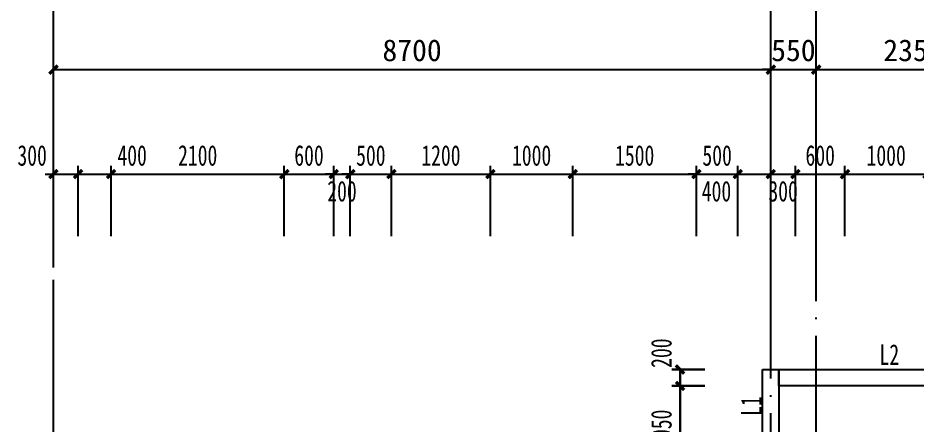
# Model space of a CAD drawing. Extents: x -3200781797 to -8106663, y 494714 to 1244925.
# Drawn here: x -8171130 to -8160214, y 1018014 to 1022954 of the extents above; entities that cross this region are included whole.
import ezdxf
from ezdxf.xclip import XClip

# ---------------------------------------------------------------- set-up
doc = ezdxf.new("R2010")
doc.units = 0
doc.header["$LTSCALE"] = 1000
doc.header["$MEASUREMENT"] = 0
doc.header["$XCLIPFRAME"] = 0
doc.linetypes.add('3#-轴线$0$DOTE', pattern=[2.42, 2, -0.2, 0.02, -0.2])
doc.linetypes.add('DASH', pattern=[0.35, 0.25, -0.1])
doc.layers.get('Defpoints').update_dxf_attribs({"color": 30, "linetype": 'DASH'})
for name, color, linetype in [('125-核心筒-标准层$0$S-WALL-BEAM', 120, 'Continuous'), ('3#-轴线$0$3#-轴号$0$A-ANNO-AXIS-CIRC', 3, 'Continuous'), ('3#-轴线$0$3#-轴号$0$A-ANNO-DIMS', 3, 'Continuous'), ('3#-轴线$0$A-ANNO-DOTE', 10, '3#-轴线$0$DOTE'), ('3#4#5#$0$DIM', 3, 'Continuous'), ('3#4#5#$0$S-ANNO-TEXT', 7, 'Continuous'), ('DIM', 3, 'Continuous'), ('S-PC-FQ-WYQ', 4, 'Continuous'), ('S-WALL-BEAM-TEXT', 2, 'Continuous')]:
    doc.layers.add(name, color=color, linetype=linetype)
doc.layers.add('设备条件', color=5, linetype='Continuous', lineweight=30)
doc.styles.add('3#-轴线$0$3#-轴号$0$_TCH_DIM_T3', font='')
doc.styles.add('3#4#5#$0$楷体', font='', dxfattribs={"width": 0.7})
doc.styles.add('TSSD_Dimension', font='', dxfattribs={"width": 0.7})
doc.styles.add('楷体GB312', font='', dxfattribs={"width": 0.8})
doc.styles.get('3#-轴线$0$3#-轴号$0$_TCH_DIM_T3').set_extended_font_data('SimSun')
doc.styles.get('3#4#5#$0$楷体').set_extended_font_data('KaiTi_GB2312')
doc.styles.get('TSSD_Dimension').set_extended_font_data('KaiTi_GB2312')
doc.styles.get('楷体GB312').set_extended_font_data('楷体_GB2312')
doc.dimstyles.new('3#-轴线$0$3#-轴号$0$_TCH_ARCH&&100', dxfattribs={"dimtxt": 264.345992, "dimasz": 100, "dimexe": 250, "dimexo": 300, "dimgap": 100, "dimtad": 1, "dimdec": 0, "dimzin": 0, "dimdsep": 46, "dimtxsty": '3#-轴线$0$3#-轴号$0$_TCH_DIM_T3', "dimblk": '3#-轴线$0$3#-轴号$0$_ArchTick', "dimcen": 0.09, "dimclrt": 7, "dimazin": 2, "dimtfac": 1, "dimtdec": 0, "dimtix": 1, "dimtmove": 2, "dimatfit": 3, "dimfxl": 100, "dimtolj": 1, "dimtzin": 0, "dimarcsym": 0})
doc.dimstyles.new('3#4#5#$0$TSSD_100_100', dxfattribs={"dimtxt": 250, "dimasz": 100, "dimexe": 100, "dimexo": 250, "dimgap": 100, "dimtad": 1, "dimdec": 0, "dimzin": 0, "dimdsep": 46, "dimtxsty": '3#4#5#$0$楷体', "dimblk": '3#4#5#$0$_ArchTick', "dimcen": 0, "dimdle": 100, "dimclrt": 7, "dimadec": 0, "dimazin": 0, "dimtfac": 1, "dimtdec": 0, "dimtix": 1, "dimtmove": 2, "dimatfit": 3, "dimfxl": 1, "dimtolj": 1, "dimtzin": 0, "dimarcsym": 0})
doc.dimstyles.new('TSSD_100_100$0', dxfattribs={"dimtxt": 250, "dimasz": 100, "dimexe": 100, "dimexo": 0, "dimgap": 100, "dimtad": 1, "dimdec": 0, "dimzin": 0, "dimdsep": 46, "dimtxsty": 'TSSD_Dimension', "dimblk1": 'ARCHTICK', "dimblk2": 'ARCHTICK', "dimsah": 1, "dimcen": 0, "dimclrt": 7, "dimadec": 0, "dimazin": 0, "dimtfac": 1, "dimtdec": 0, "dimtix": 1, "dimtmove": 2, "dimatfit": 3, "dimldrblk": 'ARCHTICK', "dimfxl": 300, "dimfxlon": 1, "dimtvp": 0.7, "dimtolj": 1, "dimtzin": 0, "dimarcsym": 0})

# ---------------------------------------------------------------- blocks, each defined once
blk = doc.blocks.new('ll-2f')
at = {"layer": 'S-WALL-BEAM-TEXT', "style": '楷体GB312', "width": 0.7}
blk.add_text('L2', height=250, dxfattribs=at).set_placement((-8404954, 779776))
blk.add_text('L1', height=250, rotation=90, dxfattribs=at).set_placement((-8406386, 779157))
blk = doc.blocks.new('_ArchTick')
at = {"color": 0, "linetype": 'ByBlock', "const_width": 0.4}
blk.add_lwpolyline([(-0.5, -0.5), (0.5, 0.5)], dxfattribs=at)
blk = doc.blocks.new('*D1493')
at = {"layer": 'Defpoints', "color": 0, "transparency": 16777216}
for p in [(-8406374, 779720), (-8407374, 779520), (-8406374, 779520)]:
    blk.add_point(p, dxfattribs=at)
at = {"layer": 'DIM', "color": 0, "lineweight": -2, "transparency": 16777216}
for p, q in [((-8407074, 779720), (-8407474, 779720)), ((-8407374, 779720), (-8407374, 779520)), ((-8407074, 779520), (-8407474, 779520))]:
    blk.add_line(p, q, dxfattribs=at)
at = {"layer": 'DIM', "color": 0, "lineweight": -2, "transparency": 16777216, "xscale": 100, "yscale": 100, "zscale": 100}
for p, rotation in [((-8407374, 779720), 90), ((-8407374, 779520), 270)]:
    blk.add_blockref('_ArchTick', p, dxfattribs=dict(at, rotation=rotation))
at = {"layer": 'DIM', "color": 7, "transparency": 16777216, "insert": (-8407599, 779918), "char_height": 250, "attachment_point": 5, "rotation": 90, "style": 'TSSD_Dimension'}
blk.add_mtext('\\A1;200', dxfattribs=at)
blk = doc.blocks.new('*D1494')
at = {"layer": 'Defpoints', "color": 0, "transparency": 16777216}
for p in [(-8406374, 779520), (-8407374, 778470), (-8406367, 778470)]:
    blk.add_point(p, dxfattribs=at)
at = {"layer": 'DIM', "color": 0, "lineweight": -2, "transparency": 16777216}
for p, q in [((-8407074, 779520), (-8407474, 779520)), ((-8407374, 779520), (-8407374, 778470)), ((-8407074, 778470), (-8407474, 778470))]:
    blk.add_line(p, q, dxfattribs=at)
at = {"layer": 'DIM', "color": 0, "lineweight": -2, "transparency": 16777216, "xscale": 100, "yscale": 100, "zscale": 100}
for p, rotation in [((-8407374, 779520), 90), ((-8407374, 778470), 270)]:
    blk.add_blockref('_ArchTick', p, dxfattribs=dict(at, rotation=rotation))
at = {"layer": 'DIM', "color": 7, "transparency": 16777216, "insert": (-8407599, 778995), "char_height": 250, "attachment_point": 5, "rotation": 90, "style": 'TSSD_Dimension'}
blk.add_mtext('\\A1;1050', dxfattribs=at)
blk = doc.blocks.new('3#4#5#$0$_ArchTick')
at = {"color": 0, "linetype": 'ByBlock', "const_width": 0.4}
blk.add_lwpolyline([(-0.5, -0.5), (0.5, 0.5)], dxfattribs=at)
blk = doc.blocks.new('*D3553')
at = {"layer": '3#4#5#$0$DIM', "color": 0, "lineweight": -2, "transparency": 16777216}
for p, q in [((9100, 3270), (9100, 4121)), ((9700, 3270), (9700, 4121)), ((9000, 4021), (9800, 4021))]:
    blk.add_line(p, q, dxfattribs=at)
at = {"layer": 'Defpoints', "color": 0, "transparency": 16777216}
for p in [(9700, 4021), (9100, 3020), (9700, 3020)]:
    blk.add_point(p, dxfattribs=at)
at = {"layer": '3#4#5#$0$DIM', "color": 0, "lineweight": -2, "transparency": 16777216, "xscale": 100, "yscale": 100, "zscale": 100, "rotation": 180}
blk.add_blockref('3#4#5#$0$_ArchTick', (9100, 4021), dxfattribs=at)
at = {"layer": '3#4#5#$0$DIM', "color": 0, "lineweight": -2, "transparency": 16777216, "xscale": 100, "yscale": 100, "zscale": 100}
blk.add_blockref('3#4#5#$0$_ArchTick', (9700, 4021), dxfattribs=at)
at = {"layer": '3#4#5#$0$DIM', "color": 7, "transparency": 16777216, "insert": (9400, 4246), "char_height": 250, "attachment_point": 5, "style": '3#4#5#$0$楷体'}
blk.add_mtext('\\A1;600', dxfattribs=at)
blk = doc.blocks.new('*D3554')
at = {"layer": '3#4#5#$0$DIM', "color": 0, "lineweight": -2, "transparency": 16777216}
for p, q in [((9700, 3270), (9700, 4121)), ((10700, 3270), (10700, 4121)), ((9600, 4021), (10800, 4021))]:
    blk.add_line(p, q, dxfattribs=at)
at = {"layer": 'Defpoints', "color": 0, "transparency": 16777216}
for p in [(10700, 4021), (9700, 3020), (10700, 3020)]:
    blk.add_point(p, dxfattribs=at)
at = {"layer": '3#4#5#$0$DIM', "color": 0, "lineweight": -2, "transparency": 16777216, "xscale": 100, "yscale": 100, "zscale": 100, "rotation": 180}
blk.add_blockref('3#4#5#$0$_ArchTick', (9700, 4021), dxfattribs=at)
at = {"layer": '3#4#5#$0$DIM', "color": 0, "lineweight": -2, "transparency": 16777216, "xscale": 100, "yscale": 100, "zscale": 100}
blk.add_blockref('3#4#5#$0$_ArchTick', (10700, 4021), dxfattribs=at)
at = {"layer": '3#4#5#$0$DIM', "color": 7, "transparency": 16777216, "insert": (10200, 4246), "char_height": 250, "attachment_point": 5, "style": '3#4#5#$0$楷体'}
blk.add_mtext('\\A1;1000', dxfattribs=at)
blk = doc.blocks.new('*D3555')
at = {"layer": '3#4#5#$0$DIM', "color": 0, "lineweight": -2, "transparency": 16777216}
for p, q in [((2900, 3270), (2900, 4121)), ((3500, 3270), (3500, 4121)), ((2800, 4021), (3600, 4021))]:
    blk.add_line(p, q, dxfattribs=at)
at = {"layer": 'Defpoints', "color": 0, "transparency": 16777216}
for p in [(3500, 4021), (2900, 3020), (3500, 3020)]:
    blk.add_point(p, dxfattribs=at)
at = {"layer": '3#4#5#$0$DIM', "color": 0, "lineweight": -2, "transparency": 16777216, "xscale": 100, "yscale": 100, "zscale": 100, "rotation": 180}
blk.add_blockref('3#4#5#$0$_ArchTick', (2900, 4021), dxfattribs=at)
at = {"layer": '3#4#5#$0$DIM', "color": 0, "lineweight": -2, "transparency": 16777216, "xscale": 100, "yscale": 100, "zscale": 100}
blk.add_blockref('3#4#5#$0$_ArchTick', (3500, 4021), dxfattribs=at)
at = {"layer": '3#4#5#$0$DIM', "color": 7, "transparency": 16777216, "insert": (3200, 4246), "char_height": 250, "attachment_point": 5, "style": '3#4#5#$0$楷体'}
blk.add_mtext('\\A1;600', dxfattribs=at)
blk = doc.blocks.new('*D3556')
at = {"layer": '3#4#5#$0$DIM', "color": 0, "lineweight": -2, "transparency": 16777216}
for p, q in [((3500, 3270), (3500, 4121)), ((3700, 3270), (3700, 4121)), ((3500, 4021), (3400, 4021)), ((3500, 4021), (3700, 4021)), ((3700, 4021), (3800, 4021))]:
    blk.add_line(p, q, dxfattribs=at)
at = {"layer": 'Defpoints', "color": 0, "transparency": 16777216}
for p in [(3700, 4021), (3500, 3020), (3700, 3020)]:
    blk.add_point(p, dxfattribs=at)
at = {"layer": '3#4#5#$0$DIM', "color": 0, "lineweight": -2, "transparency": 16777216, "xscale": 100, "yscale": 100, "zscale": 100}
blk.add_blockref('3#4#5#$0$_ArchTick', (3500, 4021), dxfattribs=at)
at = {"layer": '3#4#5#$0$DIM', "color": 0, "lineweight": -2, "transparency": 16777216, "xscale": 100, "yscale": 100, "zscale": 100, "rotation": 180}
blk.add_blockref('3#4#5#$0$_ArchTick', (3700, 4021), dxfattribs=at)
at = {"layer": '3#4#5#$0$DIM', "color": 7, "transparency": 16777216, "insert": (3600, 3812), "char_height": 250, "attachment_point": 5, "style": '3#4#5#$0$楷体'}
blk.add_mtext('\\A1;200', dxfattribs=at)
blk = doc.blocks.new('*D3557')
at = {"layer": '3#4#5#$0$DIM', "color": 0, "lineweight": -2, "transparency": 16777216}
for p, q in [((3700, 3270), (3700, 4121)), ((4200, 3270), (4200, 4121)), ((3700, 4021), (3600, 4021)), ((3700, 4021), (4200, 4021)), ((4200, 4021), (4300, 4021))]:
    blk.add_line(p, q, dxfattribs=at)
at = {"layer": 'Defpoints', "color": 0, "transparency": 16777216}
for p in [(4200, 4021), (3700, 3020), (4200, 3020)]:
    blk.add_point(p, dxfattribs=at)
at = {"layer": '3#4#5#$0$DIM', "color": 0, "lineweight": -2, "transparency": 16777216, "xscale": 100, "yscale": 100, "zscale": 100}
blk.add_blockref('3#4#5#$0$_ArchTick', (3700, 4021), dxfattribs=at)
at = {"layer": '3#4#5#$0$DIM', "color": 0, "lineweight": -2, "transparency": 16777216, "xscale": 100, "yscale": 100, "zscale": 100, "rotation": 180}
blk.add_blockref('3#4#5#$0$_ArchTick', (4200, 4021), dxfattribs=at)
at = {"layer": '3#4#5#$0$DIM', "color": 7, "transparency": 16777216, "insert": (3950, 4246), "char_height": 250, "attachment_point": 5, "style": '3#4#5#$0$楷体'}
blk.add_mtext('\\A1;500', dxfattribs=at)
blk = doc.blocks.new('*D3558')
at = {"layer": '3#4#5#$0$DIM', "color": 0, "lineweight": -2, "transparency": 16777216}
for p, q in [((4200, 3270), (4200, 4121)), ((5400, 3270), (5400, 4121)), ((4100, 4021), (5500, 4021))]:
    blk.add_line(p, q, dxfattribs=at)
at = {"layer": 'Defpoints', "color": 0, "transparency": 16777216}
for p in [(5400, 4021), (4200, 3020), (5400, 3020)]:
    blk.add_point(p, dxfattribs=at)
at = {"layer": '3#4#5#$0$DIM', "color": 0, "lineweight": -2, "transparency": 16777216, "xscale": 100, "yscale": 100, "zscale": 100, "rotation": 180}
blk.add_blockref('3#4#5#$0$_ArchTick', (4200, 4021), dxfattribs=at)
at = {"layer": '3#4#5#$0$DIM', "color": 0, "lineweight": -2, "transparency": 16777216, "xscale": 100, "yscale": 100, "zscale": 100}
blk.add_blockref('3#4#5#$0$_ArchTick', (5400, 4021), dxfattribs=at)
at = {"layer": '3#4#5#$0$DIM', "color": 7, "transparency": 16777216, "insert": (4800, 4246), "char_height": 250, "attachment_point": 5, "style": '3#4#5#$0$楷体'}
blk.add_mtext('\\A1;1200', dxfattribs=at)
blk = doc.blocks.new('*D3559')
at = {"layer": '3#4#5#$0$DIM', "color": 0, "lineweight": -2, "transparency": 16777216}
for p, q in [((5400, 3270), (5400, 4121)), ((6400, 3270), (6400, 4121)), ((5300, 4021), (6500, 4021))]:
    blk.add_line(p, q, dxfattribs=at)
at = {"layer": 'Defpoints', "color": 0, "transparency": 16777216}
for p in [(6400, 4021), (5400, 3020), (6400, 3020)]:
    blk.add_point(p, dxfattribs=at)
at = {"layer": '3#4#5#$0$DIM', "color": 0, "lineweight": -2, "transparency": 16777216, "xscale": 100, "yscale": 100, "zscale": 100, "rotation": 180}
blk.add_blockref('3#4#5#$0$_ArchTick', (5400, 4021), dxfattribs=at)
at = {"layer": '3#4#5#$0$DIM', "color": 0, "lineweight": -2, "transparency": 16777216, "xscale": 100, "yscale": 100, "zscale": 100}
blk.add_blockref('3#4#5#$0$_ArchTick', (6400, 4021), dxfattribs=at)
at = {"layer": '3#4#5#$0$DIM', "color": 7, "transparency": 16777216, "insert": (5900, 4246), "char_height": 250, "attachment_point": 5, "style": '3#4#5#$0$楷体'}
blk.add_mtext('\\A1;1000', dxfattribs=at)
blk = doc.blocks.new('*D3560')
at = {"layer": '3#4#5#$0$DIM', "color": 0, "lineweight": -2, "transparency": 16777216}
for p, q in [((6400, 3270), (6400, 4121)), ((7900, 3270), (7900, 4121)), ((6300, 4021), (8000, 4021))]:
    blk.add_line(p, q, dxfattribs=at)
at = {"layer": 'Defpoints', "color": 0, "transparency": 16777216}
for p in [(7900, 4021), (6400, 3020), (7900, 3020)]:
    blk.add_point(p, dxfattribs=at)
at = {"layer": '3#4#5#$0$DIM', "color": 0, "lineweight": -2, "transparency": 16777216, "xscale": 100, "yscale": 100, "zscale": 100, "rotation": 180}
blk.add_blockref('3#4#5#$0$_ArchTick', (6400, 4021), dxfattribs=at)
at = {"layer": '3#4#5#$0$DIM', "color": 0, "lineweight": -2, "transparency": 16777216, "xscale": 100, "yscale": 100, "zscale": 100}
blk.add_blockref('3#4#5#$0$_ArchTick', (7900, 4021), dxfattribs=at)
at = {"layer": '3#4#5#$0$DIM', "color": 7, "transparency": 16777216, "insert": (7150, 4246), "char_height": 250, "attachment_point": 5, "style": '3#4#5#$0$楷体'}
blk.add_mtext('\\A1;1500', dxfattribs=at)
blk = doc.blocks.new('*D3561')
at = {"layer": '3#4#5#$0$DIM', "color": 0, "lineweight": -2, "transparency": 16777216}
for p, q in [((100, 3270), (100, 4121)), ((400, 3270), (400, 4121)), ((0, 4021), (500, 4021))]:
    blk.add_line(p, q, dxfattribs=at)
at = {"layer": 'Defpoints', "color": 0, "transparency": 16777216}
for p in [(400, 4021), (100, 3020), (400, 3020)]:
    blk.add_point(p, dxfattribs=at)
at = {"layer": '3#4#5#$0$DIM', "color": 0, "lineweight": -2, "transparency": 16777216, "xscale": 100, "yscale": 100, "zscale": 100, "rotation": 180}
blk.add_blockref('3#4#5#$0$_ArchTick', (100, 4021), dxfattribs=at)
at = {"layer": '3#4#5#$0$DIM', "color": 0, "lineweight": -2, "transparency": 16777216, "xscale": 100, "yscale": 100, "zscale": 100}
blk.add_blockref('3#4#5#$0$_ArchTick', (400, 4021), dxfattribs=at)
at = {"layer": '3#4#5#$0$DIM', "color": 7, "transparency": 16777216, "insert": (-158, 4246), "char_height": 250, "attachment_point": 5, "style": '3#4#5#$0$楷体'}
blk.add_mtext('\\A1;300', dxfattribs=at)
blk = doc.blocks.new('*D3562')
at = {"layer": '3#4#5#$0$DIM', "color": 0, "lineweight": -2, "transparency": 16777216}
for p, q in [((400, 3270), (400, 4121)), ((800, 3270), (800, 4121)), ((300, 4021), (900, 4021))]:
    blk.add_line(p, q, dxfattribs=at)
at = {"layer": 'Defpoints', "color": 0, "transparency": 16777216}
for p in [(800, 4021), (400, 3020), (800, 3020)]:
    blk.add_point(p, dxfattribs=at)
at = {"layer": '3#4#5#$0$DIM', "color": 0, "lineweight": -2, "transparency": 16777216, "xscale": 100, "yscale": 100, "zscale": 100, "rotation": 180}
blk.add_blockref('3#4#5#$0$_ArchTick', (400, 4021), dxfattribs=at)
at = {"layer": '3#4#5#$0$DIM', "color": 0, "lineweight": -2, "transparency": 16777216, "xscale": 100, "yscale": 100, "zscale": 100}
blk.add_blockref('3#4#5#$0$_ArchTick', (800, 4021), dxfattribs=at)
at = {"layer": '3#4#5#$0$DIM', "color": 7, "transparency": 16777216, "insert": (1055, 4246), "char_height": 250, "attachment_point": 5, "style": '3#4#5#$0$楷体'}
blk.add_mtext('\\A1;400', dxfattribs=at)
blk = doc.blocks.new('*D3563')
at = {"layer": '3#4#5#$0$DIM', "color": 0, "lineweight": -2, "transparency": 16777216}
for p, q in [((800, 3270), (800, 4121)), ((2900, 3270), (2900, 4121)), ((700, 4021), (3000, 4021))]:
    blk.add_line(p, q, dxfattribs=at)
at = {"layer": 'Defpoints', "color": 0, "transparency": 16777216}
for p in [(2900, 4021), (800, 3020), (2900, 3020)]:
    blk.add_point(p, dxfattribs=at)
at = {"layer": '3#4#5#$0$DIM', "color": 0, "lineweight": -2, "transparency": 16777216, "xscale": 100, "yscale": 100, "zscale": 100, "rotation": 180}
blk.add_blockref('3#4#5#$0$_ArchTick', (800, 4021), dxfattribs=at)
at = {"layer": '3#4#5#$0$DIM', "color": 0, "lineweight": -2, "transparency": 16777216, "xscale": 100, "yscale": 100, "zscale": 100}
blk.add_blockref('3#4#5#$0$_ArchTick', (2900, 4021), dxfattribs=at)
at = {"layer": '3#4#5#$0$DIM', "color": 7, "transparency": 16777216, "insert": (1850, 4246), "char_height": 250, "attachment_point": 5, "style": '3#4#5#$0$楷体'}
blk.add_mtext('\\A1;2100', dxfattribs=at)
blk = doc.blocks.new('*D3565')
at = {"layer": '3#4#5#$0$DIM', "color": 0, "lineweight": -2, "transparency": 16777216}
for p, q in [((7900, 3270), (7900, 4121)), ((8400, 3270), (8400, 4121)), ((7900, 4021), (7800, 4021)), ((7900, 4021), (8400, 4021)), ((8400, 4021), (8500, 4021))]:
    blk.add_line(p, q, dxfattribs=at)
at = {"layer": 'Defpoints', "color": 0, "transparency": 16777216}
for p in [(8400, 4021), (7900, 3020), (8400, 3020)]:
    blk.add_point(p, dxfattribs=at)
at = {"layer": '3#4#5#$0$DIM', "color": 0, "lineweight": -2, "transparency": 16777216, "xscale": 100, "yscale": 100, "zscale": 100}
blk.add_blockref('3#4#5#$0$_ArchTick', (7900, 4021), dxfattribs=at)
at = {"layer": '3#4#5#$0$DIM', "color": 0, "lineweight": -2, "transparency": 16777216, "xscale": 100, "yscale": 100, "zscale": 100, "rotation": 180}
blk.add_blockref('3#4#5#$0$_ArchTick', (8400, 4021), dxfattribs=at)
at = {"layer": '3#4#5#$0$DIM', "color": 7, "transparency": 16777216, "insert": (8150, 4246), "char_height": 250, "attachment_point": 5, "style": '3#4#5#$0$楷体'}
blk.add_mtext('\\A1;500', dxfattribs=at)
blk = doc.blocks.new('*D3566')
at = {"layer": '3#4#5#$0$DIM', "color": 0, "lineweight": -2, "transparency": 16777216}
for p, q in [((8400, 3270), (8400, 4121)), ((8800, 3270), (8800, 4121)), ((8300, 4021), (8900, 4021))]:
    blk.add_line(p, q, dxfattribs=at)
at = {"layer": 'Defpoints', "color": 0, "transparency": 16777216}
for p in [(8800, 4021), (8400, 3020), (8800, 3020)]:
    blk.add_point(p, dxfattribs=at)
at = {"layer": '3#4#5#$0$DIM', "color": 0, "lineweight": -2, "transparency": 16777216, "xscale": 100, "yscale": 100, "zscale": 100, "rotation": 180}
blk.add_blockref('3#4#5#$0$_ArchTick', (8400, 4021), dxfattribs=at)
at = {"layer": '3#4#5#$0$DIM', "color": 0, "lineweight": -2, "transparency": 16777216, "xscale": 100, "yscale": 100, "zscale": 100}
blk.add_blockref('3#4#5#$0$_ArchTick', (8800, 4021), dxfattribs=at)
at = {"layer": '3#4#5#$0$DIM', "color": 7, "transparency": 16777216, "insert": (8142, 3812), "char_height": 250, "attachment_point": 5, "style": '3#4#5#$0$楷体'}
blk.add_mtext('\\A1;400', dxfattribs=at)
blk = doc.blocks.new('*D3567')
at = {"layer": '3#4#5#$0$DIM', "color": 0, "lineweight": -2, "transparency": 16777216}
for p, q in [((8800, 3270), (8800, 4121)), ((9100, 3270), (9100, 4121)), ((8700, 4021), (9200, 4021))]:
    blk.add_line(p, q, dxfattribs=at)
at = {"layer": 'Defpoints', "color": 0, "transparency": 16777216}
for p in [(9100, 4021), (8800, 3020), (9100, 3020)]:
    blk.add_point(p, dxfattribs=at)
at = {"layer": '3#4#5#$0$DIM', "color": 0, "lineweight": -2, "transparency": 16777216, "xscale": 100, "yscale": 100, "zscale": 100, "rotation": 180}
blk.add_blockref('3#4#5#$0$_ArchTick', (8800, 4021), dxfattribs=at)
at = {"layer": '3#4#5#$0$DIM', "color": 0, "lineweight": -2, "transparency": 16777216, "xscale": 100, "yscale": 100, "zscale": 100}
blk.add_blockref('3#4#5#$0$_ArchTick', (9100, 4021), dxfattribs=at)
at = {"layer": '3#4#5#$0$DIM', "color": 7, "transparency": 16777216, "insert": (8950, 3812), "char_height": 250, "attachment_point": 5, "style": '3#4#5#$0$楷体'}
blk.add_mtext('\\A1;300', dxfattribs=at)
blk = doc.blocks.new('125-核心筒-标准层')
at = {"layer": '125-核心筒-标准层$0$S-WALL-BEAM'}
for points in [[(-1850, 8850), (-1650, 8850), (-1650, 7700), (-1850, 7700)], [(-1650, 8650), (-1650, 8850), (950, 8850), (950, 8650)]]:
    blk.add_lwpolyline(points, close=True, dxfattribs=at)
blk = doc.blocks.new('3#-轴线$0$3#-轴号$0$_ArchTick')
at = {"color": 0, "linetype": 'ByBlock', "const_width": 0.4}
blk.add_lwpolyline([(-0.5, -0.5), (0.5, 0.5)], dxfattribs=at)
blk = doc.blocks.new('*D2046')
at = {"layer": '3#-轴线$0$3#-轴号$0$A-ANNO-DIMS', "color": 0, "lineweight": -2, "transparency": 16777216}
for p, q in [((0, 4889), (0, 5639)), ((8700, 4889), (8700, 5639)), ((0, 5389), (8700, 5389))]:
    blk.add_line(p, q, dxfattribs=at)
at = {"layer": 'Defpoints', "color": 0, "transparency": 16777216}
for p in [(8700, 5389), (0, 4589), (8700, 4589)]:
    blk.add_point(p, dxfattribs=at)
at = {"layer": '3#-轴线$0$3#-轴号$0$A-ANNO-DIMS', "color": 0, "lineweight": -2, "transparency": 16777216, "xscale": 100, "yscale": 100, "zscale": 100, "rotation": 180}
blk.add_blockref('3#-轴线$0$3#-轴号$0$_ArchTick', (0, 5389), dxfattribs=at)
at = {"layer": '3#-轴线$0$3#-轴号$0$A-ANNO-DIMS', "color": 0, "lineweight": -2, "transparency": 16777216, "xscale": 100, "yscale": 100, "zscale": 100}
blk.add_blockref('3#-轴线$0$3#-轴号$0$_ArchTick', (8700, 5389), dxfattribs=at)
at = {"layer": '3#-轴线$0$3#-轴号$0$A-ANNO-DIMS', "color": 7, "transparency": 16777216, "insert": (4350, 5622), "char_height": 264.3, "attachment_point": 5, "style": '3#-轴线$0$3#-轴号$0$_TCH_DIM_T3'}
blk.add_mtext('\\A1;8700', dxfattribs=at)
blk = doc.blocks.new('*D2047')
at = {"layer": '3#-轴线$0$3#-轴号$0$A-ANNO-DIMS', "color": 0, "lineweight": -2, "transparency": 16777216}
for p, q in [((8700, 4889), (8700, 5639)), ((9250, 4889), (9250, 5639)), ((8700, 5389), (8600, 5389)), ((8700, 5389), (9250, 5389)), ((9250, 5389), (9350, 5389))]:
    blk.add_line(p, q, dxfattribs=at)
at = {"layer": 'Defpoints', "color": 0, "transparency": 16777216}
for p in [(9250, 5389), (8700, 4589), (9250, 4589)]:
    blk.add_point(p, dxfattribs=at)
at = {"layer": '3#-轴线$0$3#-轴号$0$A-ANNO-DIMS', "color": 0, "lineweight": -2, "transparency": 16777216, "xscale": 100, "yscale": 100, "zscale": 100}
blk.add_blockref('3#-轴线$0$3#-轴号$0$_ArchTick', (8700, 5389), dxfattribs=at)
at = {"layer": '3#-轴线$0$3#-轴号$0$A-ANNO-DIMS', "color": 0, "lineweight": -2, "transparency": 16777216, "xscale": 100, "yscale": 100, "zscale": 100, "rotation": 180}
blk.add_blockref('3#-轴线$0$3#-轴号$0$_ArchTick', (9250, 5389), dxfattribs=at)
at = {"layer": '3#-轴线$0$3#-轴号$0$A-ANNO-DIMS', "color": 7, "transparency": 16777216, "insert": (8975, 5622), "char_height": 264.3, "attachment_point": 5, "style": '3#-轴线$0$3#-轴号$0$_TCH_DIM_T3'}
blk.add_mtext('\\A1;550', dxfattribs=at)
blk = doc.blocks.new('*D2048')
at = {"layer": '3#-轴线$0$3#-轴号$0$A-ANNO-DIMS', "color": 0, "lineweight": -2, "transparency": 16777216}
for p, q in [((9250, 4889), (9250, 5639)), ((11600, 4889), (11600, 5639)), ((9250, 5389), (11600, 5389))]:
    blk.add_line(p, q, dxfattribs=at)
at = {"layer": 'Defpoints', "color": 0, "transparency": 16777216}
for p in [(11600, 5389), (9250, 4589), (11600, 4589)]:
    blk.add_point(p, dxfattribs=at)
at = {"layer": '3#-轴线$0$3#-轴号$0$A-ANNO-DIMS', "color": 0, "lineweight": -2, "transparency": 16777216, "xscale": 100, "yscale": 100, "zscale": 100, "rotation": 180}
blk.add_blockref('3#-轴线$0$3#-轴号$0$_ArchTick', (9250, 5389), dxfattribs=at)
at = {"layer": '3#-轴线$0$3#-轴号$0$A-ANNO-DIMS', "color": 0, "lineweight": -2, "transparency": 16777216, "xscale": 100, "yscale": 100, "zscale": 100}
blk.add_blockref('3#-轴线$0$3#-轴号$0$_ArchTick', (11600, 5389), dxfattribs=at)
at = {"layer": '3#-轴线$0$3#-轴号$0$A-ANNO-DIMS', "color": 7, "transparency": 16777216, "insert": (10425, 5622), "char_height": 264.3, "attachment_point": 5, "style": '3#-轴线$0$3#-轴号$0$_TCH_DIM_T3'}
blk.add_mtext('\\A1;2350', dxfattribs=at)
blk = doc.blocks.new('bim-f2-4')
at = {"layer": 'DIM'}
dim = blk.add_linear_dim(base=(-8407374.2, 779519.5), p1=(-8406373.6, 779719.5), p2=(-8406373.6, 779519.5), angle=90, dimstyle='TSSD_100_100$0', dxfattribs=at)
dim.commit()
dim.dimension.update_dxf_attribs({"geometry": '*D1493', "text_midpoint": (-8407599.2, 779917.9), "dimtype": 128})
dim = blk.add_linear_dim(base=(-8407374.2, 778469.5), p1=(-8406373.6, 779519.5), p2=(-8406366.9, 778469.5), angle=90, dimstyle='TSSD_100_100$0', dxfattribs=at)
dim.commit()
dim.dimension.update_dxf_attribs({"geometry": '*D1494', "text_midpoint": (-8407599.2, 778994.5)})
blk = doc.blocks.new('3#4#5#$0$A$C53EF3948')
at = {"layer": '3#4#5#$0$DIM'}
for base, p1, p2, picture, middle in [((400.2, 4020.6), (99.9, 3020.4), (400.2, 3020.4), '*D3561', (-158.4, 4245.6)), ((800.1, 4020.6), (400.2, 3020.4), (800.1, 3020.4), '*D3562', (1055.4, 4245.6)), ((3700.2, 4020.6), (3500.2, 3020.4), (3700.2, 3020.4), '*D3556', (3600.2, 3812.2)), ((8799.9, 4020.6), (8400.2, 3020.4), (8799.9, 3020.4), '*D3566', (8141.9, 3812.2)), ((9100.2, 4020.6), (8799.9, 3020.4), (9100.2, 3020.4), '*D3567', (8950, 3812.2))]:
    dim = blk.add_linear_dim(base=base, p1=p1, p2=p2, dimstyle='3#4#5#$0$TSSD_100_100', dxfattribs=at)
    dim.commit()
    dim.dimension.update_dxf_attribs({"geometry": picture, "text_midpoint": middle, "dimtype": 128})
for base, p1, p2, picture, middle in [((2900.2, 4020.6), (800.1, 3020.4), (2900.2, 3020.4), '*D3563', (1850.2, 4245.6)), ((3500.2, 4020.6), (2900.2, 3020.4), (3500.2, 3020.4), '*D3555', (3200.2, 4245.6)), ((4200.2, 4020.6), (3700.2, 3020.4), (4200.2, 3020.4), '*D3557', (3950.2, 4245.6)), ((5400.2, 4020.6), (4200.2, 3020.4), (5400.2, 3020.4), '*D3558', (4800.2, 4245.6)), ((6400.2, 4020.6), (5400.2, 3020.4), (6400.2, 3020.4), '*D3559', (5900.2, 4245.6)), ((7900.2, 4020.6), (6400.2, 3020.4), (7900.2, 3020.4), '*D3560', (7150.2, 4245.6)), ((8400.2, 4020.6), (7900.2, 3020.4), (8400.2, 3020.4), '*D3565', (8150.2, 4245.6)), ((9700, 4020.6), (9100.2, 3020.4), (9700, 3020.4), '*D3553', (9400.1, 4245.6)), ((10700, 4020.6), (9700, 3020.4), (10700, 3020.4), '*D3554', (10200, 4245.6))]:
    dim = blk.add_linear_dim(base=base, p1=p1, p2=p2, dimstyle='3#4#5#$0$TSSD_100_100', dxfattribs=at)
    dim.commit()
    dim.dimension.update_dxf_attribs({"geometry": picture, "text_midpoint": middle})
blk = doc.blocks.new('3#-轴线$0$3#-轴号')
at = {"layer": '3#-轴线$0$3#-轴号$0$A-ANNO-AXIS-CIRC'}
for p, q in [((0, 2989.4), (0, 6989.4)), ((8700, 2989.4), (8700, 6989.4)), ((9250, 2989.4), (9250, 6989.4))]:
    blk.add_line(p, q, dxfattribs=at)
at = {"layer": '3#-轴线$0$3#-轴号$0$A-ANNO-DIMS'}
for p1, p2, picture, middle in [((0, 4589.4), (8700, 4589.4), '*D2046', (4350, 5621.6)), ((8700, 4589.4), (9250, 4589.4), '*D2047', (8975, 5621.6)), ((9250, 4589.4), (11600, 4589.4), '*D2048', (10425, 5621.6))]:
    dim = blk.add_aligned_dim(p1=p1, p2=p2, distance=800, dimstyle='3#-轴线$0$3#-轴号$0$_TCH_ARCH&&100', dxfattribs=at)
    dim.commit()
    dim.dimension.update_dxf_attribs({"geometry": picture, "text_midpoint": middle})
blk = doc.blocks.new('3#-轴线')
at = {"layer": '3#-轴线$0$A-ANNO-DOTE'}
for points in [[(0, -16100), (0, 5500)], [(8700, -3200), (8700, 5500)], [(9250, -7100), (9250, 5500)]]:
    blk.add_lwpolyline(points, dxfattribs=at)
blk.add_blockref('3#-轴线$0$3#-轴号', (0, 0))

msp = doc.modelspace()

# ---------------------------------------------------------------- block references
for name, p in [('3#-轴线', (-8170700.4, 1016938)), ('125-核心筒-标准层', (-8160250.4, 1009838))]:
    msp.add_blockref(name, p)
at = {"layer": '3#4#5#$0$S-ANNO-TEXT'}
msp.add_blockref('3#4#5#$0$A$C53EF3948', (-8170800.4, 1017038.1), dxfattribs=at)
at = {"layer": 'S-PC-FQ-WYQ'}
ref = msp.add_blockref('ll-2f', (244273.2, 238968.5), dxfattribs=at)
XClip(ref).set_block_clipping_path([(-8416158.4673028719, 765376.3514517639), (-8394073.5909379814, 780531.5277931418)])
at = {"layer": '设备条件'}
ref = msp.add_blockref('bim-f2-4', (244273.2, 238968.5), dxfattribs=at)
XClip(ref).set_block_clipping_path([(-8419465.985436568, 765745.9128921961), (-8391328.8564223144, 781010.023844782)])

doc.saveas('drawing.dxf')
